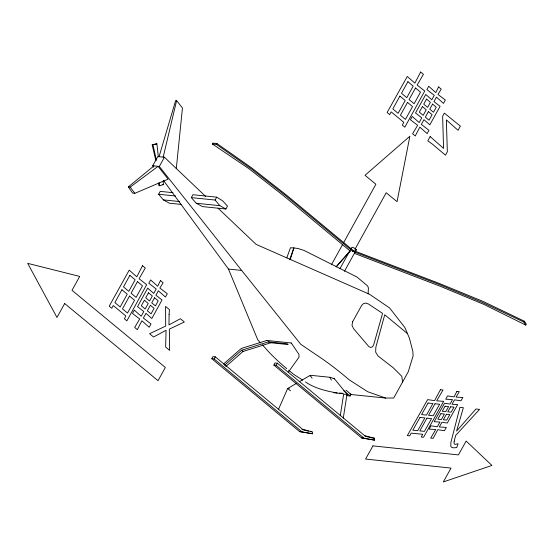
<?xml version="1.0" encoding="UTF-8"?>
<svg xmlns="http://www.w3.org/2000/svg" width="554" height="554" viewBox="0 0 554 554"><rect width="100%" height="100%" fill="white"/><g stroke="black" fill="none" stroke-linecap="round" stroke-linejoin="round"><path stroke-width="0.83" d="M368.112 293.897L368.417 287.914L367.662 285.982L356.977 277.021L304.084 250.456L298.004 248.483L293.869 247.957L289.645 259.708M176.29 168.534L182.453 108.023L176.622 100.558L175.68 100.461L159.067 156.678M340.281 415.722L343.646 394.282L347.019 394.275L343.286 418.069M291.203 343.328L291.272 342.974L266.855 340.468L267.388 340.883M163.188 157.101L176.622 100.558M290.213 259.757L293.869 247.957M286.778 257.915L290.455 247.742L293.89 247.97M278.51 409.33L287.623 388.534L296.342 383.451M350.301 251.121L283.343 195.562L248.864 168.638L212.369 144.005L212.791 143.098L216.919 143.521L251.779 167.994L286.286 194.939L353.258 250.512M212.369 144.005L216.489 144.428L216.919 143.521M331.701 264.251L342.538 244.626M343.369 243.116L375.882 184.24L365.031 175.293L409.884 136.242L397.045 201.684L386.193 192.744L354.934 249.355M153.742 167.176L152.717 165.778L157.828 156.553L164.427 157.232L205.582 196.358M152.717 165.778L159.31 166.456L164.427 157.232M181.103 204.405L169.406 203.207L163.375 199.89L158.624 194.26L160.231 191.372L172.959 192.674M191.317 197.612L192.917 194.724L216.711 197.162L222.583 200.77L227.493 206.109L225.893 208.996L202.48 206.594L196.254 203.256L191.317 197.612L215.111 200.049L219.862 205.679L225.893 208.996M215.111 200.049L216.711 197.162M211.787 358.715L212.958 356.603L215.291 356.845L302.609 429.302L312.484 431.885L312.484 433.775L299.659 431.635L211.787 358.715L214.121 358.957L301.992 431.871L312.484 433.775M214.121 358.957L215.291 356.845M273.842 365.079L275.013 362.967L277.346 363.202L364.664 435.659L374.539 438.249L374.539 440.139L361.714 437.992L273.842 365.079L276.176 365.315L364.047 438.235L374.539 440.139M276.176 365.315L277.346 363.202M339.955 268.669L349.858 250.803M350.682 249.314L352.06 247.202L354.505 248.137L356.395 249.702L344.436 271.287M346.389 394.697L347.656 395.75L350.128 396.006L351.049 394.344L345.98 390.141M350.821 394.49L385.688 398.063L393.714 398.014L408.243 371.803L413.083 355.993L412.889 351.589L409.461 338.307L404.891 327.573L389.587 307.948L369.58 294.312L256.1 244.369L218.061 208.214M524.472 321.244L526.3 324.256L525.753 325.094L523.925 322.075L524.472 321.244L482.846 301.321L439.814 283.655L353.043 250.401M310.115 375.972L310.579 375.3L330.482 377.343L334.491 378.853M288.253 372.24L298.994 357.226L298.952 354.387L291.279 342.981M336.119 266.703L349.789 251.246M336.209 266.917L350.447 250.823M355.841 250.332L356.395 249.702M223.525 364.047L241.267 348.473L266.744 340.502M224.474 365.315L241.655 350.232L268.385 341.873L287.644 343.847M225.769 366.582L242.971 351.485L270.816 342.774L288.156 344.553M128.32 186.899L130.204 187.093L158.077 166.332L168.111 179.129L134.809 193.339L132.621 193.111L128.32 186.899L153.95 165.909M299.243 381.761L310.143 375.411L312.131 378.174M155.889 160.798L152.191 144.892L156.872 143.784L158.34 156.768M152.191 144.892L156.872 143.784M158.437 182.979L158.873 185.645L159.697 185.728L163.548 184.537L163.111 181.871M289.333 388.361L287.623 388.534L290.518 390.778M305.489 381.941C314.686 388.347 326.23 391.082 337.102 392.938M339.567 393.077L342.94 393.319M162.724 184.454L163.548 184.537M158.624 194.26L175.604 195.998M163.375 199.89L179.378 201.524M196.254 203.256L219.862 205.679M163.465 180.438L228.463 269.071L241.662 270.421L300.794 344.311L313.093 352.683A121.104 34.396 29 0 1 342.677 374.372L349.477 380.009L367.711 391.733L385.688 398.063M333.82 392.744L343.168 393.7M310.15 431.642L311.708 431.801M372.981 438.089L374.539 438.249M299.659 431.635L301.992 431.871M361.714 437.992L364.047 438.235M364.802 436.067L372.205 438.006M301.923 429.489L308.509 431.213M349.927 394.019L351.049 394.344M268.385 341.873L270.816 342.774M352.559 251.26L439.329 284.521L482.506 302.463L523.925 322.075M354.463 253.379L440.423 286.328L483.6 304.278L525.753 325.094M302.685 380.141L293.565 374.275L288.627 370.176M216.489 144.428L251.336 168.887L285.816 195.811L352.78 251.377M407.467 333.626L384.732 314.762L375.841 347.226L375.66 352.157L378.022 355.973L393.174 367.697L401.809 376.325L402.564 382.052M343.792 390.75L350.128 396.006M241.655 350.232L242.971 351.485M260.581 342.919L257.79 339.9L228.463 269.071M262.257 344.733L265.047 347.753A121.104 34.396 29 0 0 286.771 368.639M333.972 378.216L347.019 394.275M159.31 166.456L241.662 270.421M130.204 187.093L134.809 193.339M329.969 377.44L331.396 380.148M156.346 160.037L153.022 144.975M159.261 183.062L159.697 185.728M169.095 314.374L168.984 324.9L180.403 318.716L184.344 321.985L169.358 329.124L169.621 350.35L165.639 347.046L166.068 330.309L153.541 337.012L149.566 333.709L165.694 326.091L165.57 306.41L169.434 309.61L169.095 314.374M454.197 441.233L453.996 442.528A4.384 2.32 -49.9 0 0 455.34 444.343L458.082 443.699L456.718 447.59L453.373 447.847L451.752 447.376L450.804 446.358L450.859 442.521L459.931 407.356L463.359 407.709L456.579 431.081L475.941 408.997L479.556 409.371L455.679 435.396L454.197 441.233M352.676 321.618L351.998 325.288L353.57 328.667L368.763 346.499L370.522 347.483L372.433 346.852L373.673 344.886L382.565 313.398L368.521 304.021L365.682 303.059L363.313 303.731L361.547 305.614L352.676 321.618M142.544 265.691L136.783 276.799L129.207 270.137L109.214 306.175L111.749 308.273L113.251 305.538L125.876 316.009L124.366 318.744L126.901 320.849L146.665 284.701L139.075 278.704L145.314 267.998L142.544 265.691M160.466 280.566L157.696 286.245L150.633 279.936L148.811 283.239L156.186 288.987L153.742 293.433L147.71 288.122L137.53 306.632L143.791 311.528L141.208 316.23L134.317 310.136L132.496 313.446L139.698 318.972L134.684 327.456L137.337 329.658L141.872 320.773L149.178 327.282L150.993 323.979L143.375 318.031L145.965 313.329L151.838 318.502L162.017 299.998L155.916 295.234L158.361 290.788L165.452 297.048L167.273 293.745L159.864 288.052L163.118 282.769L160.466 280.566M420.652 72.041L414.849 83.142L407.273 76.48L387.128 112.504L389.663 114.602L391.179 111.866L403.804 122.337L402.287 125.072L404.815 127.178L424.731 91.043L417.141 85.046L423.422 74.34L420.652 72.041M438.574 86.916L435.783 92.594L428.72 86.279L426.885 89.589L434.267 95.33L431.801 99.775L425.763 94.464L415.514 112.968L421.774 117.863L419.17 122.566L412.28 116.472L410.445 119.775L417.654 125.301L412.598 133.784L415.251 135.986L419.821 127.101L427.127 133.618L428.955 130.308L421.338 124.366L423.949 119.664L429.821 124.837L440.077 106.34L433.969 101.576L436.434 97.13L443.525 103.397L445.361 100.087L437.951 94.395L441.226 89.118L438.574 86.916M440.437 389.732L434.565 400.618L427.626 399.635L407.335 435.61L409.662 435.853L411.193 433.124L422.771 434.308L421.241 437.037L423.568 437.279L443.65 401.331L436.67 400.833L442.985 389.995L440.437 389.732M456.891 391.422L454.051 396.899L447.584 395.909L445.735 399.205L452.521 399.628L450.042 404.06L444.509 403.27L434.177 421.705L439.931 422.079L437.307 426.76L430.991 425.839L429.149 429.135L435.776 429.489L430.7 438.117L433.138 438.366L437.771 429.696L444.453 430.707L446.302 427.411L439.301 426.968L441.926 422.28L447.307 423.048L457.646 404.621L452.029 404.261L454.515 399.836L461.011 400.771L462.86 397.481L456.046 397.107L459.328 391.671L456.891 391.422M121.928 289.77L114.872 302.588L120.183 306.992L127.233 294.167L121.928 289.77M129.858 275.345L123.487 286.924L128.798 291.328L135.162 279.749L129.858 275.345M129.525 296.071L122.469 308.89L127.496 313.058L134.546 300.24L129.525 296.071M137.454 281.647L131.083 293.225L136.111 297.394L142.482 285.816L137.454 281.647M144.372 300.261L141.325 305.794L145.19 308.993L148.23 303.46L144.372 300.261M148.493 292.768L145.709 297.83L149.566 301.03L152.35 295.968L148.493 292.768M150.397 305.261L147.357 310.794L151.055 313.862L154.095 308.329L150.397 305.261M154.524 297.768L151.734 302.837L155.432 305.905L158.222 300.836L154.524 297.768M64.673 303.55L56.972 317.463L27.7 263.365L79.707 276.418L72.006 290.324L165.355 367.454L158.028 380.681L64.673 303.55M399.919 96.105L392.814 108.916L398.118 113.321L405.223 100.509L399.919 96.105M407.91 81.687L401.491 93.259L406.802 97.663L413.215 86.092L407.91 81.687M407.515 102.407L400.41 115.225L405.438 119.394L412.536 106.576L407.515 102.407M415.507 87.989L409.087 99.568L414.115 103.737L420.528 92.158L415.507 87.989M422.383 106.597L419.323 112.13L423.18 115.329L426.241 109.803L422.383 106.597M426.538 99.104L423.734 104.173L427.591 107.372L430.396 102.31L426.538 99.104M428.415 111.603L425.347 117.129L429.045 120.197L432.113 114.671L428.415 111.603M432.57 104.11L429.759 109.173L433.457 112.24L436.268 107.178L432.57 104.11M430.167 136.596L427.82 140.834L432.563 144.241L445.458 155.168L447.348 151.761L446.344 119.913L458.061 130.315L460.381 126.132L444.35 113.134L442.632 116.229L443.574 148.403L430.167 136.596M372.946 445.88L365.578 459.065L451.039 468.095L443.29 481.959L491.924 465.429L466.156 441.039L458.407 454.903L372.946 445.88M419.994 417.418L412.834 430.188L417.702 430.687L424.863 417.917L419.994 417.418M428.055 403.056L421.587 414.586L426.455 415.084L432.923 403.554L428.055 403.056M426.968 418.131L419.807 430.901L424.419 431.372L431.58 418.609L426.968 418.131M435.022 403.769L428.554 415.299L433.166 415.777L439.634 404.24L435.022 403.769M440.894 413.686L437.805 419.191L441.351 419.551L444.44 414.046L440.894 413.686M445.084 406.221L442.251 411.262L445.797 411.629L448.622 406.581L445.084 406.221M446.427 414.247L443.339 419.759L446.732 420.105L449.82 414.6L446.427 414.247M450.617 406.781L447.784 411.83L451.178 412.176L454.01 407.135L450.617 406.781"/></g></svg>
